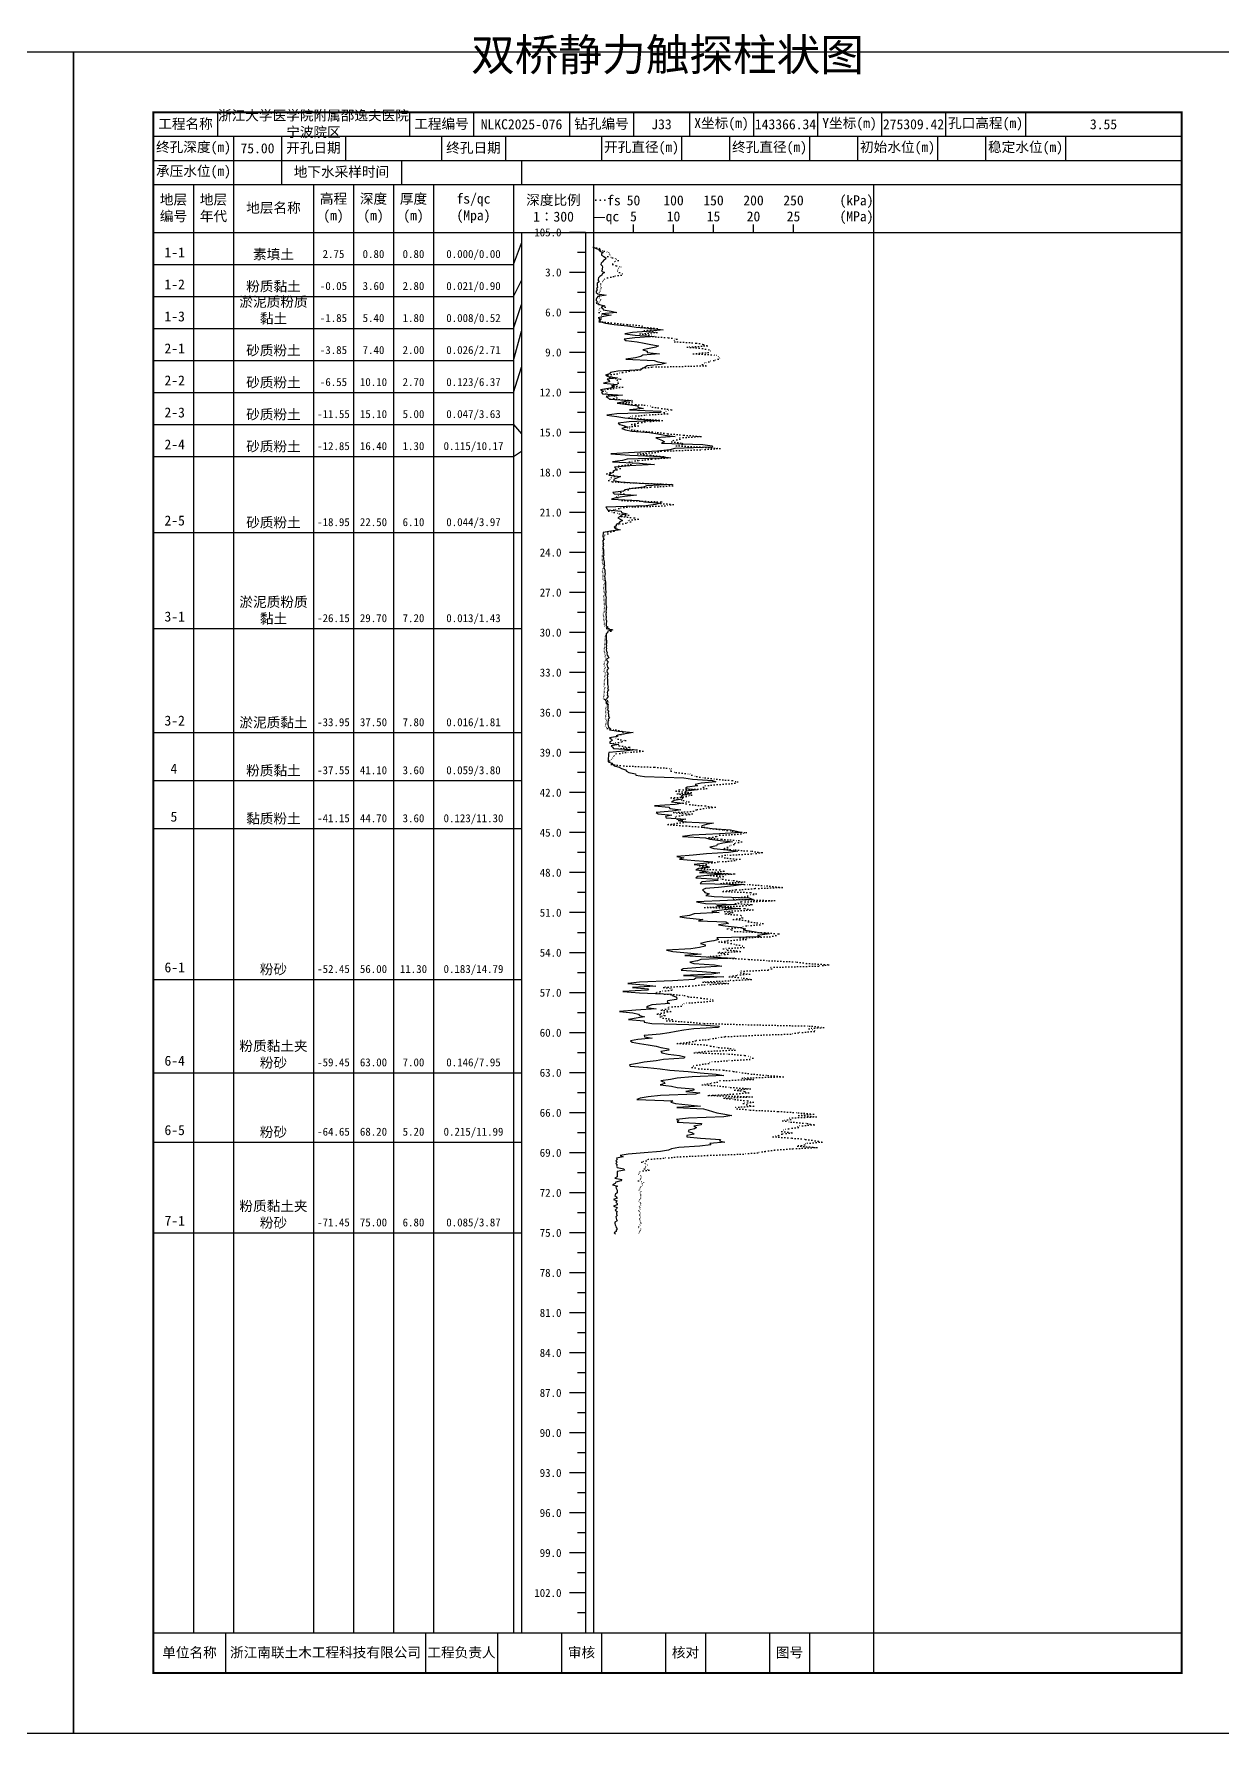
# Model space of a CAD drawing. Extents: x 297 to 65340, y 0 to 425.
# Drawn here: x 9791.1 to 10088.1, y 0 to 424.6 of the extents above; entities that cross this region are included whole.
import ezdxf
from ezdxf.enums import TextEntityAlignment as Align

# ---------------------------------------------------------------- set-up
doc = ezdxf.new("R2010")
doc.units = 0
doc.linetypes.add('DOT', pattern=[6.35, 0, -6.35])
doc.layers.add('FRAME', color=7, linetype='CONTINUOUS')
doc.layers.add('STRATUM', color=7, linetype='CONTINUOUS')
doc.styles.add('ST', font='')
doc.styles.get('ST').set_extended_font_data('SimSun')

msp = doc.modelspace()

# ---------------------------------------------------------------- linework, layer by layer
at = {"layer": 'FRAME', "color": 245, "linetype": 'Continuous'}
for points in [[(9504, 0), (9801, 0), (9801, 420), (9504, 420)], [(9801, 0), (10098, 0), (10098, 420), (9801, 420)]]:
    msp.add_lwpolyline(points, close=True, dxfattribs=at)
at = {"layer": 'FRAME', "linetype": 'Continuous', "const_width": 0.5}
msp.add_lwpolyline([(9821, 15), (10078, 15), (10078, 405), (9821, 405)], close=True, dxfattribs=at)
at = {"layer": 'FRAME', "color": 0, "linetype": 'Continuous'}
for points in [[(9837, 405), (9837, 399)], [(9885, 405), (9885, 399)], [(9901, 405), (9901, 399)], [(9925, 405), (9925, 399)], [(9941, 405), (9941, 399)], [(9955, 405), (9955, 399)], [(9971, 405), (9971, 399)], [(9987, 405), (9987, 399)], [(10003, 405), (10003, 399)], [(10019, 405), (10019, 399)], [(10039, 405), (10039, 399)], [(10078, 405), (10078, 399)], [(9821, 399), (10078, 399)], [(9841, 399), (9841, 393)], [(9853, 399), (9853, 393)], [(9869, 399), (9869, 393)], [(9893, 399), (9893, 393)], [(9909, 399), (9909, 393)], [(9933, 399), (9933, 393)], [(9953, 399), (9953, 393)], [(9965, 399), (9965, 393)], [(9985, 399), (9985, 393)], [(9997, 399), (9997, 393)], [(10017, 399), (10017, 393)], [(10029, 399), (10029, 393)], [(10049, 399), (10049, 393)], [(10078, 399), (10078, 393)], [(9821, 393), (10078, 393)], [(9841, 393), (9841, 387)], [(9853, 393), (9853, 387)], [(9883, 393), (9883, 387)], [(9913, 393), (9913, 387)], [(9821, 387), (10078, 387)], [(9831, 387), (9831, 25)], [(9841, 387), (9841, 25)], [(9861, 387), (9861, 25)], [(9871, 387), (9871, 25)], [(9881, 387), (9881, 25)], [(9891, 387), (9891, 25)], [(9911, 387), (9911, 25)], [(9931, 387), (9931, 25)], [(10001, 387), (10001, 25)], [(9821, 375), (10078, 375)], [(9913, 375), (9913, 25)], [(9929, 375), (9929, 25)], [(9941, 375), (9941, 377)], [(9951, 375), (9951, 377)], [(9961, 375), (9961, 377)], [(9971, 375), (9971, 377)], [(9981, 375), (9981, 377)], [(9821, 25), (10078, 25)], [(9839, 25), (9839, 15)], [(9889, 25), (9889, 15)], [(9907, 25), (9907, 15)], [(9923, 25), (9923, 15)], [(9933, 25), (9933, 15)], [(9949, 25), (9949, 15)], [(9959, 25), (9959, 15)], [(9975, 25), (9975, 15)], [(9985, 25), (9985, 15)], [(10001, 25), (10001, 15)]]:
    msp.add_lwpolyline(points, dxfattribs=at)
at = {"layer": 'STRATUM', "linetype": 'Continuous'}
for points in [[(9929, 375), (9925, 375)], [(9931, 374.33), (9931, 374), (9931, 373.67), (9931, 373.33), (9931, 373), (9931, 372.67), (9931, 372.33), (9931, 372), (9931, 371.67), (9931, 371.33), (9931.68, 371), (9932.78, 370.67), (9932.46, 370.33), (9933.42, 370), (9933.02, 369.67), (9933.04, 369.33), (9933.62, 369), (9934.08, 368.67), (9934.04, 368.33), (9933.52, 368), (9933.28, 367.67), (9932.94, 367.33), (9932.82, 367), (9933.16, 366.67), (9933.22, 366.33), (9933.16, 366), (9933.2, 365.67), (9933, 365.33), (9933.78, 365), (9933.2, 364.67), (9933.06, 364.33), (9932.62, 364), (9932.26, 363.67), (9932.16, 363.33), (9932.14, 363), (9932.4, 362.67), (9931.9, 362.33), (9931.92, 362), (9931.9, 361.67), (9932, 361.33), (9931.78, 361), (9931.88, 360.67), (9931.7, 360.33), (9931.64, 360), (9932.08, 359.67), (9934.14, 359.33), (9932.12, 359), (9931.82, 358.67), (9931.66, 358.33), (9931.64, 358), (9932, 357.67), (9931.64, 357.33), (9932.54, 357), (9933.82, 356.67), (9932.94, 356.33), (9933.3, 356), (9933.42, 355.67), (9935.42, 355.33), (9936.84, 355), (9933.06, 354.67), (9935.42, 354.33), (9933.46, 354), (9932.16, 353.67), (9932.9, 353.33), (9932.32, 353), (9932.8, 352.67), (9933.98, 352.33), (9936.18, 352), (9939.46, 351.67), (9941.68, 351.33), (9945.7, 351), (9948.38, 350.67), (9945.3, 350.33), (9940.76, 350), (9938.82, 349.67), (9941.38, 349.33), (9946.24, 349), (9941.36, 348.67), (9938.64, 348.33), (9939.06, 348), (9941.92, 347.67), (9943.7, 347.33), (9945.3, 347), (9947.22, 346.67), (9946.56, 346.33), (9944.9, 346), (9943.3, 345.67), (9944.44, 345.33), (9944.38, 345), (9947.54, 344.67), (9943.3, 344.33), (9942.86, 344), (9941.5, 343.67), (9939.12, 343.33), (9946.18, 343), (9947.12, 342.67), (9949.2, 342.33), (9947.8, 342), (9944.38, 341.67), (9943.88, 341.33), (9943.28, 341), (9942.82, 340.67), (9937.06, 340.33), (9935.24, 340), (9935.04, 339.67), (9934.02, 339.33), (9934.66, 339), (9937.02, 338.67), (9934.44, 338.33), (9934.94, 338), (9935.04, 337.67), (9933.46, 337.33), (9937.02, 337), (9935.48, 336.67), (9936.28, 336.33), (9934.74, 336), (9932.74, 335.67), (9933.5, 335.33), (9933.04, 335), (9933.28, 334.67), (9938.26, 334.33), (9934.16, 334), (9934.64, 333.67), (9935.04, 333.33), (9940.42, 333), (9938.66, 332.67), (9936.9, 332.33), (9939.62, 332), (9942.12, 331.67), (9942.12, 331.33), (9943.54, 331), (9939.98, 330.67), (9947.82, 330.33), (9947.74, 330), (9936.82, 329.67), (9934.32, 329.33), (9936.84, 329), (9938.84, 328.67), (9942.08, 328.33), (9947.6, 328), (9939.92, 327.67), (9937.14, 327.33), (9937.58, 327), (9938.74, 326.67), (9939.48, 326.33), (9938.06, 326), (9939.02, 325.67), (9940.6, 325.33), (9945.02, 325), (9947.08, 324.67), (9948.82, 324.33), (9951.38, 324), (9946.62, 323.67), (9947.44, 323.33), (9948.26, 323), (9948.78, 322.67), (9948.02, 322.33), (9958.3, 322), (9960.7, 321.67), (9960.72, 321.33), (9951.32, 321), (9950.1, 320.67), (9946.98, 320.33), (9941.28, 320), (9935.32, 319.67), (9940.06, 319.33), (9947.9, 319), (9950.3, 318.67), (9939.38, 318.33), (9938.22, 318), (9935.72, 317.67), (9942.46, 317.33), (9946.24, 317), (9940.1, 316.67), (9936.24, 316.33), (9936.56, 316), (9936.6, 315.67), (9935.88, 315.33), (9935.92, 315), (9935.12, 314.67), (9934.84, 314.33), (9937.76, 314), (9937, 313.67), (9936.2, 313.33), (9936, 313), (9937.72, 312.67), (9942.46, 312.33), (9950.62, 312), (9944.26, 311.67), (9943.52, 311.33), (9940.72, 311), (9938.86, 310.67), (9938.5, 310.33), (9935.86, 310), (9936.18, 309.67), (9941.74, 309.33), (9938.78, 309), (9936.6, 308.67), (9935.52, 308.33), (9942.28, 308), (9943.76, 307.67), (9947.8, 307.33), (9946.52, 307), (9944.2, 306.67), (9934.08, 306.33), (9934.36, 306), (9934.46, 305.67), (9937.9, 305.33), (9937.96, 305), (9939.38, 304.67), (9937.96, 304.33), (9937.68, 304), (9937.06, 303.67), (9937.64, 303.33), (9938.26, 303), (9937.58, 302.67), (9937.34, 302.33), (9936.7, 302), (9936.66, 301.67), (9936.2, 301.33), (9936.42, 301), (9937.64, 300.67), (9935.32, 300.33), (9933.44, 300), (9933.38, 299.67), (9933.36, 299.33), (9933.3, 299), (9933.44, 298.67), (9933.56, 298.33), (9933.36, 298), (9933.3, 297.67), (9933.54, 297.33), (9933.44, 297), (9933.46, 296.67), (9933.36, 296.33), (9933.42, 296), (9933.52, 295.67), (9933.48, 295.33), (9933.54, 295), (9933.5, 294.67), (9933.56, 294.33), (9933.44, 294), (9933.52, 293.67), (9933.52, 293.33), (9933.62, 293), (9933.64, 292.67), (9933.66, 292.33), (9933.64, 292), (9933.72, 291.67), (9933.56, 291.33), (9933.7, 291), (9933.8, 290.67), (9933.86, 290.33), (9933.86, 290), (9933.94, 289.67), (9933.82, 289.33), (9933.76, 289), (9933.82, 288.67), (9933.86, 288.33), (9933.92, 288), (9933.98, 287.67), (9934.02, 287.33), (9934.02, 287), (9933.98, 286.67), (9934.04, 286.33), (9933.98, 286), (9934.02, 285.67), (9934.06, 285.33), (9934.12, 285), (9933.96, 284.67), (9934, 284.33), (9934.08, 284), (9934.16, 283.67), (9934.12, 283.33), (9934.12, 283), (9934.12, 282.67), (9934.12, 282.33), (9934.1, 282), (9934.16, 281.67), (9934.22, 281.33), (9934.14, 281), (9934.14, 280.67), (9934.08, 280.33), (9934.16, 280), (9934.06, 279.67), (9934.12, 279.33), (9934.18, 279), (9934.18, 278.67), (9934.12, 278.33), (9934.28, 278), (9934.24, 277.67), (9934.2, 277.33), (9934.14, 277), (9934.16, 276.67), (9934.66, 276.33), (9934.18, 276), (9935.8, 275.67), (9934.58, 275.33), (9934.46, 275), (9934.2, 274.67), (9934.14, 274.33), (9934.14, 274), (9934.14, 273.67), (9934.2, 273.33), (9934.26, 273), (9934.26, 272.67), (9934.26, 272.33), (9934.2, 272), (9934.22, 271.67), (9934.2, 271.33), (9934.28, 271), (9934.2, 270.67), (9934.28, 270.33), (9934.38, 270), (9934.34, 269.67), (9934.38, 269.33), (9934.64, 269), (9934.84, 268.67), (9934.28, 268.33), (9934.34, 268), (9934.66, 267.67), (9934.46, 267.33), (9934.32, 267), (9934.42, 266.67), (9934.52, 266.33), (9934.74, 266), (9934.4, 265.67), (9934.36, 265.33), (9934.4, 265), (9934.68, 264.67), (9934.4, 264.33), (9934.52, 264), (9934.44, 263.67), (9934.46, 263.33), (9934.48, 263), (9934.46, 262.67), (9934.52, 262.33), (9934.5, 262), (9934.56, 261.67), (9934.7, 261.33), (9934.48, 261), (9934.74, 260.67), (9934.5, 260.33), (9934.4, 260), (9934.5, 259.67), (9934.44, 259.33), (9934.68, 259), (9934.4, 258.67), (9934.28, 258.33), (9933.94, 258), (9934.48, 257.67), (9934.1, 257.33), (9934.66, 257), (9934.62, 256.67), (9934.6, 256.33), (9934.56, 256), (9934.54, 255.67), (9934.84, 255.33), (9934.6, 255), (9934.72, 254.67), (9934.72, 254.33), (9934.78, 254), (9934.96, 253.67), (9934.66, 253.33), (9934.72, 253), (9934.58, 252.67), (9934.58, 252.33), (9934.6, 252), (9934.66, 251.67), (9934.72, 251.33), (9935.24, 251), (9935.02, 250.67), (9937.28, 250.33), (9940.9, 250), (9938.94, 249.67), (9936.96, 249.33), (9936.98, 249), (9935, 248.67), (9935.52, 248.33), (9935.66, 248), (9935.06, 247.67), (9935.1, 247.33), (9937.34, 247), (9935.4, 246.67), (9935.74, 246.33), (9935.98, 246), (9941.42, 245.67), (9938.64, 245.33), (9934.84, 245), (9934.78, 244.67), (9934.72, 244.33), (9934.74, 244), (9934.68, 243.67), (9934.68, 243.33), (9934.64, 243), (9934.66, 242.67), (9935.6, 242.33), (9935.8, 242), (9936.14, 241.67), (9937.44, 241.33), (9938.04, 241), (9939.02, 240.67), (9939.26, 240.33), (9939.82, 240), (9941.46, 239.67), (9941.58, 239.33), (9943.76, 239), (9953.56, 238.67), (9955.72, 238.33), (9960.78, 238), (9961.58, 237.67), (9957.88, 237.33), (9956.4, 237), (9956.96, 236.67), (9954.44, 236.33), (9953.98, 236), (9956.94, 235.67), (9954.06, 235.33), (9953.86, 235), (9955.44, 234.67), (9953.3, 234.33), (9952.88, 234), (9953.36, 233.67), (9953.16, 233.33), (9951.2, 233), (9950.46, 232.67), (9953.32, 232.33), (9951.44, 232), (9946.24, 231.67), (9949.82, 231.33), (9950.06, 231), (9952.82, 230.67), (9950.7, 230.33), (9946.66, 230), (9947.14, 229.67), (9950.58, 229.33), (9949.04, 229), (9949.14, 228.67), (9954.06, 228.33), (9952.14, 228), (9953.82, 227.67), (9960.96, 227.33), (9959.22, 227), (9958.06, 226.67), (9958, 226.33), (9960.66, 226), (9965.26, 225.67), (9966.78, 225.33), (9968.12, 225), (9962.48, 224.67), (9955.64, 224.33), (9953.28, 224), (9959.02, 223.67), (9960.08, 223.33), (9962.68, 223), (9965.76, 222.67), (9963.3, 222.33), (9961.94, 222), (9961.74, 221.67), (9960.12, 221.33), (9961.12, 221), (9964.3, 220.67), (9967.1, 220.33), (9964.72, 220), (9959.22, 219.67), (9955.88, 219.33), (9951.82, 219), (9953.6, 218.67), (9952.46, 218.33), (9956.34, 218), (9960.8, 217.67), (9959.22, 217.33), (9956.2, 217), (9959.12, 216.67), (9959.96, 216.33), (9957.28, 216), (9956.6, 215.67), (9959.66, 215.33), (9957.5, 215), (9964.72, 214.67), (9960.06, 214.33), (9957.08, 214), (9956.62, 213.67), (9961.98, 213.33), (9962.08, 213), (9958.08, 212.67), (9957.66, 212.33), (9968.6, 212), (9966.02, 211.67), (9962.22, 211.33), (9959.02, 211), (9958.22, 210.67), (9958.7, 210.33), (9958.8, 210), (9959.9, 209.67), (9959.1, 209.33), (9961.16, 209), (9969.84, 208.67), (9970.94, 208.33), (9964.5, 208), (9956.78, 207.67), (9958.98, 207.33), (9966.76, 207), (9961.8, 206.67), (9964.64, 206.33), (9967.38, 206), (9963.68, 205.67), (9960.56, 205.33), (9962.4, 205), (9956.14, 204.67), (9954.98, 204.33), (9952.56, 204), (9954.26, 203.67), (9958.34, 203.33), (9957.28, 203), (9964.08, 202.67), (9964.76, 202.33), (9962.26, 202), (9963.9, 201.67), (9967.68, 201.33), (9968.96, 201), (9968.44, 200.67), (9970.98, 200.33), (9972.9, 200), (9974.96, 199.67), (9972, 199.33), (9972.78, 199), (9961.82, 198.67), (9962.28, 198.33), (9961.06, 198), (9959.44, 197.67), (9957.74, 197.33), (9958.9, 197), (9958.9, 196.67), (9957.46, 196.33), (9955.36, 196), (9949.22, 195.67), (9950.86, 195.33), (9954.52, 195), (9957.9, 194.67), (9953.8, 194.33), (9959.2, 194), (9966.3, 193.67), (9957.84, 193.33), (9957, 193), (9955.06, 192.67), (9956.1, 192.33), (9961.26, 192), (9963.08, 191.67), (9957.64, 191.33), (9953.38, 191), (9952.94, 190.67), (9958.18, 190.33), (9962.62, 190), (9960.6, 189.67), (9953.46, 189.33), (9963.56, 189), (9956.58, 188.67), (9956.16, 188.33), (9950.74, 188), (9942.54, 187.67), (9939.56, 187.33), (9943.58, 187), (9946.58, 186.67), (9940.72, 186.33), (9944.72, 186), (9944.52, 185.67), (9938.3, 185.33), (9942.52, 185), (9950.5, 184.67), (9950.66, 184.33), (9951.58, 184), (9951.86, 183.67), (9951.76, 183.33), (9949.48, 183), (9949.44, 182.67), (9950.04, 182.33), (9945.56, 182), (9944.64, 181.67), (9944.22, 181.33), (9946.66, 181), (9941.58, 180.67), (9937.46, 180.33), (9940.82, 180), (9942.26, 179.67), (9942.46, 179.33), (9943.78, 179), (9941.68, 178.67), (9939.76, 178.33), (9943.68, 178), (9943.68, 177.67), (9945.56, 177.33), (9957.94, 177), (9962.44, 176.67), (9962.24, 176.33), (9956.08, 176), (9953.58, 175.67), (9951.64, 175.33), (9949.88, 175), (9947.64, 174.67), (9943.64, 174.33), (9943.78, 174), (9945.64, 173.67), (9942.08, 173.33), (9940.24, 173), (9940.64, 172.67), (9942.46, 172.33), (9944.64, 172), (9946.7, 171.67), (9947.86, 171.33), (9949.72, 171), (9949.84, 170.67), (9947.86, 170.33), (9948.08, 170), (9949.64, 169.67), (9952.46, 169.33), (9953.86, 169), (9953.68, 168.67), (9948.52, 168.33), (9946.66, 168), (9943.64, 167.67), (9942, 167.33), (9939.98, 167), (9940.18, 166.67), (9944.46, 166.33), (9947.64, 166), (9950.06, 165.67), (9954.66, 165.33), (9957.64, 165), (9961.64, 164.67), (9963.58, 164.33), (9955.68, 164), (9951.94, 163.67), (9950.28, 163.33), (9947.84, 163), (9948.66, 162.67), (9948.84, 162.33), (9947.68, 162), (9950.46, 161.67), (9951.9, 161.33), (9955.9, 161), (9956.16, 160.67), (9954.06, 160.33), (9957.56, 160), (9956.46, 159.67), (9947.76, 159.33), (9944.64, 159), (9942.66, 158.67), (9941.86, 158.33), (9950.84, 158), (9950.34, 157.67), (9951.46, 157.33), (9954.66, 157), (9957.78, 156.67), (9951.84, 156.33), (9958.52, 156), (9959.64, 155.67), (9960.72, 155.33), (9961.82, 155), (9963.8, 154.67), (9965.56, 154.33), (9963.56, 154), (9954.78, 153.67), (9951.76, 153.33), (9952.36, 153), (9951.9, 152.67), (9958.04, 152.33), (9957.9, 152), (9956.06, 151.67), (9956.74, 151.33), (9956.28, 151), (9954.84, 150.67), (9954.66, 150.33), (9955.76, 150), (9956.14, 149.67), (9954.36, 149.33), (9954.36, 149), (9957.78, 148.67), (9962.74, 148.33), (9962.52, 148), (9963.86, 147.67), (9960.06, 147.33), (9960.36, 147), (9957.56, 146.67), (9952.3, 146.33), (9950.52, 146), (9949.74, 145.67), (9947.74, 145.33), (9943.64, 145), (9939.7, 144.67), (9937.7, 144.33), (9938.44, 144), (9936.78, 143.67), (9936.94, 143.33), (9936.56, 143), (9936.92, 142.67), (9936.56, 142.33), (9936.92, 142), (9936.72, 141.67), (9936.92, 141.33), (9938.58, 141), (9938.74, 140.67), (9936.92, 140.33), (9936.92, 140), (9936.92, 139.67), (9936.92, 139.33), (9936.92, 139), (9936.34, 138.67), (9938.06, 138.33), (9937.86, 138), (9936.56, 137.67), (9936.38, 137.33), (9935.72, 137), (9936.98, 136.67), (9936.56, 136.33), (9936.74, 136), (9936.92, 135.67), (9936.92, 135.33), (9936.92, 135), (9936.52, 134.67), (9936.34, 134.33), (9936.74, 134), (9936.88, 133.67), (9935.96, 133.33), (9936.92, 133), (9936.56, 132.67), (9936.92, 132.33), (9936.92, 132), (9935.98, 131.67), (9936.9, 131.33), (9936.72, 131), (9936.38, 130.67), (9936.94, 130.33), (9936.72, 130), (9936.72, 129.67), (9936.92, 129.33), (9936.58, 129), (9936.66, 128.67), (9936.72, 128.33), (9936.9, 128), (9936.36, 127.67), (9936.36, 127.33), (9936.38, 127), (9936.56, 126.67), (9936.7, 126.33), (9936.9, 126), (9936.7, 125.67), (9936.7, 125.33), (9936.18, 125), (9936.54, 124.67)], [(9911, 367), (9913, 372.33)], [(9929, 370), (9927, 370)], [(9821, 367), (9831, 367)], [(9831, 367), (9841, 367)], [(9841, 367), (9861, 367)], [(9861, 367), (9871, 367)], [(9871, 367), (9881, 367)], [(9881, 367), (9891, 367)], [(9891, 367), (9911, 367)], [(9911, 359), (9913, 363)], [(9929, 365), (9925, 365)], [(9821, 359), (9831, 359)], [(9831, 359), (9841, 359)], [(9841, 359), (9861, 359)], [(9861, 359), (9871, 359)], [(9871, 359), (9881, 359)], [(9881, 359), (9891, 359)], [(9891, 359), (9911, 359)], [(9911, 351), (9913, 357)], [(9929, 360), (9927, 360)], [(9929, 355), (9925, 355)], [(9821, 351), (9831, 351)], [(9831, 351), (9841, 351)], [(9841, 351), (9861, 351)], [(9861, 351), (9871, 351)], [(9871, 351), (9881, 351)], [(9881, 351), (9891, 351)], [(9891, 351), (9911, 351)], [(9911, 343), (9913, 350.33)], [(9929, 350), (9927, 350)], [(9929, 345), (9925, 345)], [(9821, 343), (9831, 343)], [(9831, 343), (9841, 343)], [(9841, 343), (9861, 343)], [(9861, 343), (9871, 343)], [(9871, 343), (9881, 343)], [(9881, 343), (9891, 343)], [(9891, 343), (9911, 343)], [(9911, 335), (9913, 341.33)], [(9929, 340), (9927, 340)], [(9821, 335), (9831, 335)], [(9831, 335), (9841, 335)], [(9841, 335), (9861, 335)], [(9861, 335), (9871, 335)], [(9871, 335), (9881, 335)], [(9881, 335), (9891, 335)], [(9891, 335), (9911, 335)], [(9929, 335), (9925, 335)], [(9821, 327), (9831, 327)], [(9831, 327), (9841, 327)], [(9841, 327), (9861, 327)], [(9861, 327), (9871, 327)], [(9871, 327), (9881, 327)], [(9881, 327), (9891, 327)], [(9891, 327), (9911, 327)], [(9911, 327), (9913, 324.67)], [(9929, 330), (9927, 330)], [(9929, 325), (9925, 325)], [(9821, 319), (9831, 319)], [(9831, 319), (9841, 319)], [(9841, 319), (9861, 319)], [(9861, 319), (9871, 319)], [(9871, 319), (9881, 319)], [(9881, 319), (9891, 319)], [(9891, 319), (9911, 319)], [(9911, 319), (9913, 320.33)], [(9929, 320), (9927, 320)], [(9929, 315), (9925, 315)], [(9929, 310), (9927, 310)], [(9929, 305), (9925, 305)], [(9821, 300), (9831, 300)], [(9831, 300), (9841, 300)], [(9841, 300), (9861, 300)], [(9861, 300), (9871, 300)], [(9871, 300), (9881, 300)], [(9881, 300), (9891, 300)], [(9891, 300), (9911, 300)], [(9911, 300), (9913, 300)], [(9929, 300), (9927, 300)], [(9929, 295), (9925, 295)], [(9929, 290), (9927, 290)], [(9929, 285), (9925, 285)], [(9821, 276), (9831, 276)], [(9831, 276), (9841, 276)], [(9841, 276), (9861, 276)], [(9861, 276), (9871, 276)], [(9871, 276), (9881, 276)], [(9881, 276), (9891, 276)], [(9891, 276), (9911, 276)], [(9911, 276), (9913, 276)], [(9929, 280), (9927, 280)], [(9929, 275), (9925, 275)], [(9929, 270), (9927, 270)], [(9929, 265), (9925, 265)], [(9929, 260), (9927, 260)], [(9929, 255), (9925, 255)], [(9821, 250), (9831, 250)], [(9831, 250), (9841, 250)], [(9841, 250), (9861, 250)], [(9861, 250), (9871, 250)], [(9871, 250), (9881, 250)], [(9881, 250), (9891, 250)], [(9891, 250), (9911, 250)], [(9911, 250), (9913, 250)], [(9929, 250), (9927, 250)], [(9929, 245), (9925, 245)], [(9821, 238), (9831, 238)], [(9831, 238), (9841, 238)], [(9841, 238), (9861, 238)], [(9861, 238), (9871, 238)], [(9871, 238), (9881, 238)], [(9881, 238), (9891, 238)], [(9891, 238), (9911, 238)], [(9911, 238), (9913, 238)], [(9929, 240), (9927, 240)], [(9929, 235), (9925, 235)], [(9929, 230), (9927, 230)], [(9821, 226), (9831, 226)], [(9831, 226), (9841, 226)], [(9841, 226), (9861, 226)], [(9861, 226), (9871, 226)], [(9871, 226), (9881, 226)], [(9881, 226), (9891, 226)], [(9891, 226), (9911, 226)], [(9911, 226), (9913, 226)], [(9929, 225), (9925, 225)], [(9929, 220), (9927, 220)], [(9929, 215), (9925, 215)], [(9929, 210), (9927, 210)], [(9929, 205), (9925, 205)], [(9929, 200), (9927, 200)], [(9929, 195), (9925, 195)], [(9821, 188.33), (9831, 188.33)], [(9831, 188.33), (9841, 188.33)], [(9841, 188.33), (9861, 188.33)], [(9861, 188.33), (9871, 188.33)], [(9871, 188.33), (9881, 188.33)], [(9881, 188.33), (9891, 188.33)], [(9891, 188.33), (9911, 188.33)], [(9911, 188.33), (9913, 188.33)], [(9929, 190), (9927, 190)], [(9929, 185), (9925, 185)], [(9929, 180), (9927, 180)], [(9929, 175), (9925, 175)], [(9929, 170), (9927, 170)], [(9821, 165), (9831, 165)], [(9831, 165), (9841, 165)], [(9841, 165), (9861, 165)], [(9861, 165), (9871, 165)], [(9871, 165), (9881, 165)], [(9881, 165), (9891, 165)], [(9891, 165), (9911, 165)], [(9911, 165), (9913, 165)], [(9929, 165), (9925, 165)], [(9929, 160), (9927, 160)], [(9929, 155), (9925, 155)], [(9929, 150), (9927, 150)], [(9821, 147.67), (9831, 147.67)], [(9831, 147.67), (9841, 147.67)], [(9841, 147.67), (9861, 147.67)], [(9861, 147.67), (9871, 147.67)], [(9871, 147.67), (9881, 147.67)], [(9881, 147.67), (9891, 147.67)], [(9891, 147.67), (9911, 147.67)], [(9911, 147.67), (9913, 147.67)], [(9929, 145), (9925, 145)], [(9929, 140), (9927, 140)], [(9929, 135), (9925, 135)], [(9929, 130), (9927, 130)], [(9821, 125), (9831, 125)], [(9831, 125), (9841, 125)], [(9841, 125), (9861, 125)], [(9861, 125), (9871, 125)], [(9871, 125), (9881, 125)], [(9881, 125), (9891, 125)], [(9891, 125), (9911, 125)], [(9911, 125), (9913, 125)], [(9929, 125), (9925, 125)], [(9929, 120), (9927, 120)], [(9929, 115), (9925, 115)], [(9929, 110), (9927, 110)], [(9929, 105), (9925, 105)], [(9929, 100), (9927, 100)], [(9929, 95), (9925, 95)], [(9929, 90), (9927, 90)], [(9929, 85), (9925, 85)], [(9929, 80), (9927, 80)], [(9929, 75), (9925, 75)], [(9929, 70), (9927, 70)], [(9929, 65), (9925, 65)], [(9929, 60), (9927, 60)], [(9929, 55), (9925, 55)], [(9929, 50), (9927, 50)], [(9929, 45), (9925, 45)], [(9929, 40), (9927, 40)], [(9929, 35), (9925, 35)], [(9929, 30), (9927, 30)]]:
    msp.add_lwpolyline(points, dxfattribs=at)
at = {"layer": 'STRATUM', "linetype": 'DOT', "ltscale": 0.1}
msp.add_lwpolyline([(9931, 374.33), (9931, 374), (9931, 373.67), (9931, 373.33), (9931, 373), (9931, 372.67), (9931, 372.33), (9931, 372), (9931, 371.67), (9931, 371.33), (9932.5, 371), (9932.42, 370.67), (9933.66, 370.33), (9934.74, 370), (9934.92, 369.67), (9935.2, 369.33), (9934.62, 369), (9935.74, 368.67), (9936.74, 368.33), (9937.16, 368), (9936.3, 367.67), (9935.74, 367.33), (9935.82, 367), (9936.74, 366.67), (9937.88, 366.33), (9937.36, 366), (9936.98, 365.67), (9936.98, 365.33), (9937.52, 365), (9938.22, 364.67), (9937.92, 364.33), (9936.02, 364), (9934.48, 363.67), (9933.7, 363.33), (9933.5, 363), (9933.28, 362.67), (9932.74, 362.33), (9932.76, 362), (9932.76, 361.67), (9932.9, 361.33), (9932.9, 361), (9932.66, 360.67), (9932.66, 360.33), (9932.4, 360), (9932.4, 359.67), (9932.48, 359.33), (9932.3, 359), (9932.44, 358.67), (9932.76, 358.33), (9932.72, 358), (9932.44, 357.67), (9932.26, 357.33), (9932.38, 357), (9933.5, 356.67), (9933.92, 356.33), (9932.52, 356), (9932.3, 355.67), (9932.8, 355.33), (9932.44, 355), (9933.26, 354.67), (9932.98, 354.33), (9933.58, 354), (9933.06, 353.67), (9932.42, 353.33), (9932.7, 353), (9932.48, 352.67), (9936.34, 352.33), (9939.46, 352), (9943.22, 351.67), (9943.12, 351.33), (9946.92, 351), (9945.24, 350.67), (9943.56, 350.33), (9946.86, 350), (9942.64, 349.67), (9945.62, 349.33), (9945.08, 349), (9949.86, 348.67), (9951.84, 348.33), (9951.14, 348), (9951.3, 347.67), (9956.74, 347.33), (9958.46, 347), (9959.44, 346.67), (9954.5, 346.33), (9958.26, 346), (9959.88, 345.67), (9960.22, 345.33), (9959.7, 345), (9955.98, 344.67), (9961.64, 344.33), (9962.18, 344), (9962.58, 343.67), (9962.2, 343.33), (9961.08, 343), (9959.86, 342.67), (9958.78, 342.33), (9958.26, 342), (9959.12, 341.67), (9945.5, 341.33), (9942.84, 341), (9942.66, 340.67), (9939.9, 340.33), (9938.24, 340), (9936.9, 339.67), (9934.62, 339.33), (9935.38, 339), (9935.1, 338.67), (9937.74, 338.33), (9936.8, 338), (9937.1, 337.67), (9937.18, 337.33), (9936.48, 337), (9936.1, 336.67), (9938.24, 336.33), (9936.04, 336), (9933.8, 335.67), (9933.98, 335.33), (9934.42, 335), (9934.08, 334.67), (9934.82, 334.33), (9936.58, 334), (9936.84, 333.67), (9935.22, 333.33), (9940.64, 333), (9940.68, 332.67), (9937.66, 332.33), (9941.58, 332), (9945.14, 331.67), (9945.74, 331.33), (9948.08, 331), (9950.5, 330.67), (9949.14, 330.33), (9948.64, 330), (9949.46, 329.67), (9943.76, 329.33), (9940.34, 329), (9939.92, 328.67), (9943.66, 328.33), (9948.18, 328), (9943.8, 327.67), (9942.08, 327.33), (9940.6, 327), (9942.16, 326.67), (9938.82, 326.33), (9939.94, 326), (9940.56, 325.67), (9943.48, 325.33), (9947.12, 325), (9949.68, 324.67), (9953.7, 324.33), (9957.8, 324), (9952.48, 323.67), (9952.56, 323.33), (9950.94, 323), (9950.6, 322.67), (9953.34, 322.33), (9953.14, 322), (9951.72, 321.67), (9958.34, 321.33), (9962.6, 321), (9957.64, 320.67), (9947.86, 320.33), (9946.38, 320), (9942.1, 319.67), (9945.3, 319.33), (9948.48, 319), (9949.42, 318.67), (9945.42, 318.33), (9942.12, 318), (9940, 317.67), (9940.86, 317.33), (9940.36, 317), (9937.22, 316.67), (9937.24, 316.33), (9937.7, 316), (9936.8, 315.67), (9935.96, 315.33), (9935.16, 315), (9934.36, 314.67), (9936, 314.33), (9936.26, 314), (9935.38, 313.67), (9935.18, 313.33), (9934.84, 313), (9935.82, 312.67), (9942.58, 312.33), (9950.72, 312), (9950.72, 311.67), (9945.18, 311.33), (9939.98, 311), (9939.64, 310.67), (9938.48, 310.33), (9937.84, 310), (9938.56, 309.67), (9937.28, 309.33), (9936.78, 309), (9937.18, 308.67), (9936.88, 308.33), (9938.14, 308), (9947.96, 307.67), (9947.14, 307.33), (9950.94, 307), (9948.8, 306.67), (9939.34, 306.33), (9937.32, 306), (9936.12, 305.67), (9934.86, 305.33), (9936.2, 305), (9937.52, 304.67), (9939.72, 304.33), (9938.04, 304), (9941.28, 303.67), (9942.16, 303.33), (9939.7, 303), (9940.22, 302.67), (9939.08, 302.33), (9937.24, 302), (9936.74, 301.67), (9936.56, 301.33), (9936.76, 301), (9936.96, 300.67), (9936.08, 300.33), (9934.48, 300), (9934.58, 299.67), (9933.82, 299.33), (9933.58, 299), (9933.58, 298.67), (9933.68, 298.33), (9933.5, 298), (9933.34, 297.67), (9933.3, 297.33), (9933.32, 297), (9933.34, 296.67), (9933.3, 296.33), (9933.28, 296), (9933.2, 295.67), (9933.4, 295.33), (9933.32, 295), (9933.24, 294.67), (9933.2, 294.33), (9933.18, 294), (9933.14, 293.67), (9933.18, 293.33), (9933.2, 293), (9933.2, 292.67), (9933.28, 292.33), (9933.32, 292), (9933.6, 291.67), (9933.56, 291.33), (9933.32, 291), (9933.24, 290.67), (9933.2, 290.33), (9933.26, 290), (9933.36, 289.67), (9933.32, 289.33), (9933.32, 289), (9933.28, 288.67), (9933.32, 288.33), (9933.58, 288), (9933.82, 287.67), (9933.8, 287.33), (9933.62, 287), (9933.58, 286.67), (9933.5, 286.33), (9933.54, 286), (9933.6, 285.67), (9933.6, 285.33), (9933.66, 285), (9933.8, 284.67), (9933.6, 284.33), (9933.54, 284), (9933.6, 283.67), (9933.56, 283.33), (9933.6, 283), (9933.66, 282.67), (9933.66, 282.33), (9933.66, 282), (9933.7, 281.67), (9933.76, 281.33), (9933.7, 281), (9933.68, 280.67), (9933.68, 280.33), (9933.6, 280), (9933.44, 279.67), (9933.44, 279.33), (9933.52, 279), (9933.46, 278.67), (9933.52, 278.33), (9933.58, 278), (9933.64, 277.67), (9933.72, 277.33), (9933.64, 277), (9933.76, 276.67), (9934.28, 276.33), (9934.82, 276), (9935.8, 275.67), (9935.36, 275.33), (9934.58, 275), (9934.24, 274.67), (9934.02, 274.33), (9933.92, 274), (9933.88, 273.67), (9933.88, 273.33), (9933.8, 273), (9933.84, 272.67), (9933.84, 272.33), (9933.78, 272), (9933.72, 271.67), (9933.76, 271.33), (9933.66, 271), (9933.64, 270.67), (9933.7, 270.33), (9933.72, 270), (9933.72, 269.67), (9933.98, 269.33), (9933.86, 269), (9933.98, 268.67), (9934.12, 268.33), (9933.96, 268), (9933.72, 267.67), (9933.64, 267.33), (9933.6, 267), (9933.68, 266.67), (9933.96, 266.33), (9933.74, 266), (9933.68, 265.67), (9933.6, 265.33), (9933.84, 265), (9934.06, 264.67), (9933.9, 264.33), (9933.72, 264), (9933.9, 263.67), (9933.76, 263.33), (9933.72, 263), (9933.64, 262.67), (9933.64, 262.33), (9933.66, 262), (9933.58, 261.67), (9933.8, 261.33), (9933.8, 261), (9933.64, 260.67), (9933.68, 260.33), (9933.7, 260), (9933.58, 259.67), (9933.64, 259.33), (9933.5, 259), (9933.44, 258.67), (9933.74, 258.33), (9934.5, 258), (9934.82, 257.67), (9934.52, 257.33), (9934.42, 257), (9934.36, 256.67), (9934.14, 256.33), (9934.04, 256), (9934.12, 255.67), (9934.06, 255.33), (9933.98, 255), (9934.14, 254.67), (9934.06, 254.33), (9933.98, 254), (9933.94, 253.67), (9934.1, 253.33), (9934.28, 253), (9934.18, 252.67), (9934.12, 252.33), (9934, 252), (9933.92, 251.67), (9934.24, 251.33), (9934.46, 251), (9936.6, 250.67), (9938.24, 250.33), (9938.3, 250), (9938.52, 249.67), (9936.74, 249.33), (9936.78, 249), (9936.6, 248.67), (9937.14, 248.33), (9939.04, 248), (9937.98, 247.67), (9935.9, 247.33), (9936.54, 247), (9937.5, 246.67), (9940, 246.33), (9937.9, 246), (9941.84, 245.67), (9943.32, 245.33), (9939.02, 245), (9936.6, 244.67), (9936.2, 244.33), (9936.02, 244), (9935.8, 243.67), (9935.52, 243.33), (9935.02, 243), (9935.04, 242.67), (9935.52, 242.33), (9935.48, 242), (9938.6, 241.67), (9946.36, 241.33), (9950.48, 241), (9950.24, 240.67), (9950.42, 240.33), (9951.68, 240), (9955.1, 239.67), (9955.62, 239.33), (9956.84, 239), (9958.92, 238.67), (9961.84, 238.33), (9965.74, 238), (9967, 237.67), (9966.34, 237.33), (9961.9, 237), (9958.94, 236.67), (9958.48, 236.33), (9959.28, 236), (9952.42, 235.67), (9951.7, 235.33), (9955.38, 235), (9951.96, 234.67), (9955.52, 234.33), (9954.18, 234), (9950.4, 233.67), (9952.28, 233.33), (9953.52, 233), (9954.84, 232.67), (9953.44, 232.33), (9955.06, 232), (9959.04, 231.67), (9961.4, 231.33), (9958.5, 231), (9956.68, 230.67), (9955.98, 230.33), (9951.08, 230), (9955.7, 229.67), (9953.18, 229.33), (9951.44, 229), (9951.5, 228.67), (9951.98, 228.33), (9953.14, 228), (9954.12, 227.67), (9951.92, 227.33), (9949.64, 227), (9954.28, 226.67), (9958.66, 226.33), (9960.28, 226), (9963.68, 225.67), (9965.78, 225.33), (9969.18, 225), (9967.82, 224.67), (9962.6, 224.33), (9961.58, 224), (9959.8, 223.67), (9963.08, 223.33), (9967.32, 223), (9967.98, 222.67), (9966.26, 222.33), (9966.12, 222), (9965.1, 221.67), (9964.54, 221.33), (9963.74, 221), (9966.5, 220.67), (9970.66, 220.33), (9973.14, 220), (9970.38, 219.67), (9963.88, 219.33), (9962.38, 219), (9963.8, 218.67), (9967.58, 218.33), (9966.24, 218), (9962.06, 217.67), (9959.8, 217.33), (9959.16, 217), (9957.6, 216.67), (9959.58, 216.33), (9957.26, 216), (9962.62, 215.67), (9963.6, 215.33), (9959.28, 215), (9966.22, 214.67), (9959.64, 214.33), (9963.44, 214), (9962.14, 213.67), (9963.36, 213.33), (9966.08, 213), (9968.74, 212.67), (9962.88, 212.33), (9970.08, 212), (9974.38, 211.67), (9978.2, 211.33), (9971.22, 211), (9966.52, 210.67), (9963.42, 210.33), (9970.32, 210), (9971.7, 209.67), (9969.54, 209.33), (9969.54, 209), (9965.88, 208.67), (9966.06, 208.33), (9976.26, 208), (9967.86, 207.67), (9966.54, 207.33), (9970.62, 207), (9968.3, 206.67), (9958.84, 206.33), (9968.82, 206), (9970.84, 205.67), (9963.84, 205.33), (9965.76, 205), (9963.98, 204.67), (9967.94, 204.33), (9967.94, 204), (9968.28, 203.67), (9966.04, 203.33), (9969.74, 203), (9969.76, 202.67), (9973.3, 202.33), (9972.6, 202), (9969.16, 201.67), (9967.88, 201.33), (9964.54, 201), (9965.58, 200.67), (9966.3, 200.33), (9973.96, 200), (9977.3, 199.67), (9976.58, 199.33), (9975.12, 199), (9967.68, 198.67), (9969.12, 198.33), (9964.52, 198), (9962.38, 197.67), (9965.4, 197.33), (9966.74, 197), (9968.28, 196.67), (9968.58, 196.33), (9963.54, 196), (9964.58, 195.67), (9967.68, 195.33), (9962.22, 195), (9964.56, 194.67), (9962.48, 194.33), (9959.78, 194), (9964.42, 193.67), (9969.88, 193.33), (9974.9, 193), (9981.94, 192.67), (9984.24, 192.33), (9989.76, 192), (9987.18, 191.67), (9975.24, 191.33), (9975.52, 191), (9974.58, 190.67), (9967.46, 190.33), (9967.86, 190), (9969.96, 189.67), (9966.64, 189.33), (9964.96, 189), (9968.58, 188.67), (9970.44, 188.33), (9964.74, 188), (9958.38, 187.67), (9964.64, 187.33), (9958.78, 187), (9954.84, 186.67), (9948.58, 186.33), (9950.66, 186), (9950.46, 185.67), (9947.64, 185.33), (9946.78, 185), (9948.86, 184.67), (9953.74, 184.33), (9954.72, 184), (9957.94, 183.67), (9960.76, 183.33), (9960.86, 183), (9957.9, 182.67), (9953.64, 182.33), (9953.36, 182), (9952.88, 181.67), (9949.68, 181.33), (9949.76, 181), (9947.96, 180.67), (9950.26, 180.33), (9948.66, 180), (9946.96, 179.67), (9948.84, 179.33), (9947.72, 179), (9948.42, 178.67), (9950.66, 178.33), (9949.36, 178), (9954.64, 177.67), (9958.74, 177.33), (9969.76, 177), (9984.96, 176.67), (9988.48, 176.33), (9984.92, 176), (9986.26, 175.67), (9986.16, 175.33), (9982.18, 175), (9980.22, 174.67), (9970.66, 174.33), (9963.76, 174), (9961.62, 173.67), (9959.76, 173.33), (9956.52, 173), (9955.04, 172.67), (9951.96, 172.33), (9958.64, 172), (9960.36, 171.67), (9962.36, 171.33), (9966.04, 171), (9966.36, 170.67), (9958.86, 170.33), (9956.26, 170), (9964.9, 169.67), (9968.92, 169.33), (9970.22, 169), (9970.86, 168.67), (9970.04, 168.33), (9964.36, 168), (9960.06, 167.67), (9959.76, 167.33), (9957.56, 167), (9955.94, 166.67), (9955.7, 166.33), (9957.36, 166), (9963.56, 165.67), (9966.06, 165.33), (9968.24, 165), (9970.46, 164.67), (9974.68, 164.33), (9978.38, 164), (9968.28, 163.67), (9970.9, 163.33), (9962.56, 163), (9961.94, 162.67), (9960.26, 162.33), (9958.28, 162), (9962.66, 161.67), (9965.36, 161.33), (9970.16, 161), (9966.32, 160.67), (9968.86, 160.33), (9969.78, 160), (9965.94, 159.67), (9959.76, 159.33), (9970.66, 159), (9963.64, 158.67), (9966.38, 158.33), (9969.56, 158), (9970.94, 157.67), (9968.46, 157.33), (9969.36, 157), (9970.96, 156.67), (9966.46, 156.33), (9966.88, 156), (9970.26, 155.67), (9977.28, 155.33), (9982.24, 155), (9985.96, 154.67), (9982.36, 154.33), (9986.66, 154), (9980.02, 153.67), (9980.26, 153.33), (9978.34, 153), (9980.38, 152.67), (9984.48, 152.33), (9986.16, 152), (9981.96, 151.67), (9982.14, 151.33), (9979.74, 151), (9978.56, 150.67), (9978.12, 150.33), (9980.62, 150), (9978.06, 149.67), (9977.28, 149.33), (9975.9, 149), (9980.7, 148.67), (9984.12, 148.33), (9986.44, 148), (9988.12, 147.67), (9984.04, 147.33), (9983.74, 147), (9982.08, 146.67), (9986.86, 146.33), (9980.78, 146), (9976.24, 145.67), (9973.86, 145.33), (9971.96, 145), (9968.44, 144.67), (9959.46, 144.33), (9952.74, 144), (9948.46, 143.67), (9944.46, 143.33), (9944.16, 143), (9943.12, 142.67), (9943.92, 142.33), (9944.46, 142), (9944.06, 141.67), (9943.98, 141.33), (9943.76, 141), (9944.86, 140.67), (9942.66, 140.33), (9942.52, 140), (9942.24, 139.67), (9942.78, 139.33), (9942.94, 139), (9942.78, 138.67), (9942.74, 138.33), (9942.26, 138), (9943.54, 137.67), (9943.16, 137.33), (9943.26, 137), (9942.86, 136.67), (9942.74, 136.33), (9942.52, 136), (9942.36, 135.67), (9942.86, 135.33), (9942.66, 135), (9942.72, 134.67), (9942.72, 134.33), (9942.72, 134), (9942.84, 133.67), (9942.52, 133.33), (9942.36, 133), (9942.66, 132.67), (9942.76, 132.33), (9942.86, 132), (9942.44, 131.67), (9942.56, 131.33), (9942.66, 131), (9942.22, 130.67), (9942.38, 130.33), (9942.68, 130), (9942.52, 129.67), (9942.48, 129.33), (9942.72, 129), (9942.46, 128.67), (9942.52, 128.33), (9942.66, 128), (9942.74, 127.67), (9942.84, 127.33), (9942.66, 127), (9942.26, 126.67), (9942.28, 126.33), (9942.78, 126), (9942.66, 125.67), (9942.58, 125.33), (9942.36, 125), (9942.46, 124.67)], dxfattribs=at)

# ---------------------------------------------------------------- texts
at = {"layer": 'FRAME', "style": 'ST'}
msp.add_text('双桥静力触探柱状图', height=8, dxfattribs=at).set_placement((9949.5, 413), align=Align.BOTTOM_CENTER)
for s, p in [('…fs', (9931, 383)), ('—qc', (9931, 379))]:
    msp.add_text(s, height=2.5, dxfattribs=at).set_placement(p, align=Align.MIDDLE_LEFT)
for s, p in [('50', (9941, 383)), ('100', (9951, 383)), ('150', (9961, 383)), ('200', (9971, 383)), ('250', (9981, 383)), ('5', (9941, 379)), ('10', (9951, 379)), ('15', (9961, 379)), ('20', (9971, 379)), ('25', (9981, 379))]:
    msp.add_text(s, height=2.5, dxfattribs=at).set_placement(p, align=Align.MIDDLE_CENTER)
for s, p in [('(kPa)', (10001, 383)), ('(MPa)', (10001, 379))]:
    msp.add_text(s, height=2.5, dxfattribs=at).set_placement(p, align=Align.MIDDLE_RIGHT)
at = {"layer": 'FRAME', "char_height": 2.5, "attachment_point": 5, "style": 'ST'}
for s, insert, width in [('工程名称', (9829, 402), 16), ('浙江大学医学院附属邵逸夫医院宁波院区', (9861, 402), 48), ('工程编号', (9893, 402), 16), ('钻孔编号', (9933, 402), 16), ('X坐标(m)', (9963, 402), 16), ('Y坐标(m)', (9995, 402), 16), ('孔口高程(m)', (10029, 402), 20), ('NLKC2025-076', (9913, 402), 24), ('J33', (9948, 402), 14), ('143366.34', (9979, 402), 16), ('275309.42', (10011, 402), 16), ('3.55', (10058.5, 402), 39), ('终孔深度(m)', (9831, 396), 20), ('75.00', (9847, 396), 12), ('开孔日期', (9861, 396), 16), ('终孔日期', (9901, 396), 16), ('开孔直径(m)', (9943, 396), 20), ('终孔直径(m)', (9975, 396), 20), ('初始水位(m)', (10007, 396), 20), ('稳定水位(m)', (10039, 396), 20), ('承压水位(m)', (9831, 390), 20), ('地下水采样时间', (9868, 390), 30), ('地层编号', (9826, 381), 10), ('地层年代', (9836, 381), 10), ('地层名称', (9851, 381), 20), ('高程\\P(m)', (9866, 381), 10), ('深度\\P(m)', (9876, 381), 10), ('厚度\\P(m)', (9886, 381), 10), ('fs/qc\\P(Mpa)', (9901, 381), 20), ('深度比例\\P1∶300', (9921, 381), 20), ('单位名称', (9830, 20), 18), ('浙江南联土木工程科技有限公司', (9864, 20), 50), ('工程负责人', (9898, 20), 18), ('审核', (9928, 20), 10), ('核对', (9954, 20), 10), ('图号', (9980, 20), 10)]:
    msp.add_mtext(s, dxfattribs=dict(at, insert=insert, width=width))
at = {"layer": 'STRATUM', "style": 'ST'}
for s, p in [('105.0', (9923, 375)), ('3.0', (9923, 365)), ('6.0', (9923, 355)), ('9.0', (9923, 345)), ('12.0', (9923, 335)), ('15.0', (9923, 325)), ('18.0', (9923, 315)), ('21.0', (9923, 305)), ('24.0', (9923, 295)), ('27.0', (9923, 285)), ('30.0', (9923, 275)), ('33.0', (9923, 265)), ('36.0', (9923, 255)), ('39.0', (9923, 245)), ('42.0', (9923, 235)), ('45.0', (9923, 225)), ('48.0', (9923, 215)), ('51.0', (9923, 205)), ('54.0', (9923, 195)), ('57.0', (9923, 185)), ('60.0', (9923, 175)), ('63.0', (9923, 165)), ('66.0', (9923, 155)), ('69.0', (9923, 145)), ('72.0', (9923, 135)), ('75.0', (9923, 125)), ('78.0', (9923, 115)), ('81.0', (9923, 105)), ('84.0', (9923, 95)), ('87.0', (9923, 85)), ('90.0', (9923, 75)), ('93.0', (9923, 65)), ('96.0', (9923, 55)), ('99.0', (9923, 45)), ('102.0', (9923, 35))]:
    msp.add_text(s, height=2, dxfattribs=at).set_placement(p, align=Align.MIDDLE_RIGHT)
for s, p in [('1-1', (9823.75, 370)), ('1-2', (9823.75, 362)), ('1-3', (9823.75, 354)), ('2-1', (9823.75, 346)), ('2-2', (9823.75, 338)), ('2-3', (9823.75, 330)), ('2-4', (9823.75, 322)), ('2-5', (9823.75, 303)), ('3-1', (9823.75, 279)), ('3-2', (9823.75, 253)), ('4', (9825.25, 241)), ('5', (9825.25, 229)), ('6-1', (9823.75, 191.33)), ('6-4', (9823.75, 168)), ('6-5', (9823.75, 150.67)), ('7-1', (9823.75, 128))]:
    msp.add_text(s, height=2.5, dxfattribs=at).set_placement(p, align=Align.MIDDLE_LEFT)
for s, p in [('2.75', (9866, 368)), ('0.80', (9876, 368)), ('0.80', (9886, 368)), ('0.000/0.00', (9901, 368)), ('-0.05', (9866, 360)), ('3.60', (9876, 360)), ('2.80', (9886, 360)), ('0.021/0.90', (9901, 360)), ('-1.85', (9866, 352)), ('5.40', (9876, 352)), ('1.80', (9886, 352)), ('0.008/0.52', (9901, 352)), ('-3.85', (9866, 344)), ('7.40', (9876, 344)), ('2.00', (9886, 344)), ('0.026/2.71', (9901, 344)), ('-6.55', (9866, 336)), ('10.10', (9876, 336)), ('2.70', (9886, 336)), ('0.123/6.37', (9901, 336)), ('-11.55', (9866, 328)), ('15.10', (9876, 328)), ('5.00', (9886, 328)), ('0.047/3.63', (9901, 328)), ('0.115/10.17', (9901, 320)), ('-12.85', (9866, 320)), ('16.40', (9876, 320)), ('1.30', (9886, 320)), ('-18.95', (9866, 301)), ('22.50', (9876, 301)), ('6.10', (9886, 301)), ('0.044/3.97', (9901, 301)), ('-26.15', (9866, 277)), ('29.70', (9876, 277)), ('7.20', (9886, 277)), ('0.013/1.43', (9901, 277)), ('-33.95', (9866, 251)), ('37.50', (9876, 251)), ('7.80', (9886, 251)), ('0.016/1.81', (9901, 251)), ('-37.55', (9866, 239)), ('41.10', (9876, 239)), ('3.60', (9886, 239)), ('0.059/3.80', (9901, 239)), ('-41.15', (9866, 227)), ('44.70', (9876, 227)), ('3.60', (9886, 227)), ('0.123/11.30', (9901, 227)), ('-52.45', (9866, 189.33)), ('56.00', (9876, 189.33)), ('11.30', (9886, 189.33)), ('0.183/14.79', (9901, 189.33)), ('-59.45', (9866, 166)), ('63.00', (9876, 166)), ('7.00', (9886, 166)), ('0.146/7.95', (9901, 166)), ('-64.65', (9866, 148.67)), ('68.20', (9876, 148.67)), ('5.20', (9886, 148.67)), ('0.215/11.99', (9901, 148.67)), ('-71.45', (9866, 126)), ('75.00', (9876, 126)), ('6.80', (9886, 126)), ('0.085/3.87', (9901, 126))]:
    msp.add_text(s, height=2, dxfattribs=at).set_placement(p, align=Align.BOTTOM_CENTER)
at = {"layer": 'STRATUM', "char_height": 2.5, "width": 20, "attachment_point": 8, "style": 'ST'}
for s, insert in [('素填土', (9851, 368)), ('粉质黏土', (9851, 360)), ('淤泥质粉质黏土', (9851, 352)), ('砂质粉土', (9851, 344)), ('砂质粉土', (9851, 336)), ('砂质粉土', (9851, 328)), ('砂质粉土', (9851, 320)), ('砂质粉土', (9851, 301)), ('淤泥质粉质黏土', (9851, 277)), ('淤泥质黏土', (9851, 251)), ('粉质黏土', (9851, 239)), ('黏质粉土', (9851, 227)), ('粉砂', (9851, 189.33)), ('粉质黏土夹粉砂', (9851, 166)), ('粉砂', (9851, 148.67)), ('粉质黏土夹粉砂', (9851, 126))]:
    msp.add_mtext(s, dxfattribs=dict(at, insert=insert))

doc.saveas('drawing.dxf')
